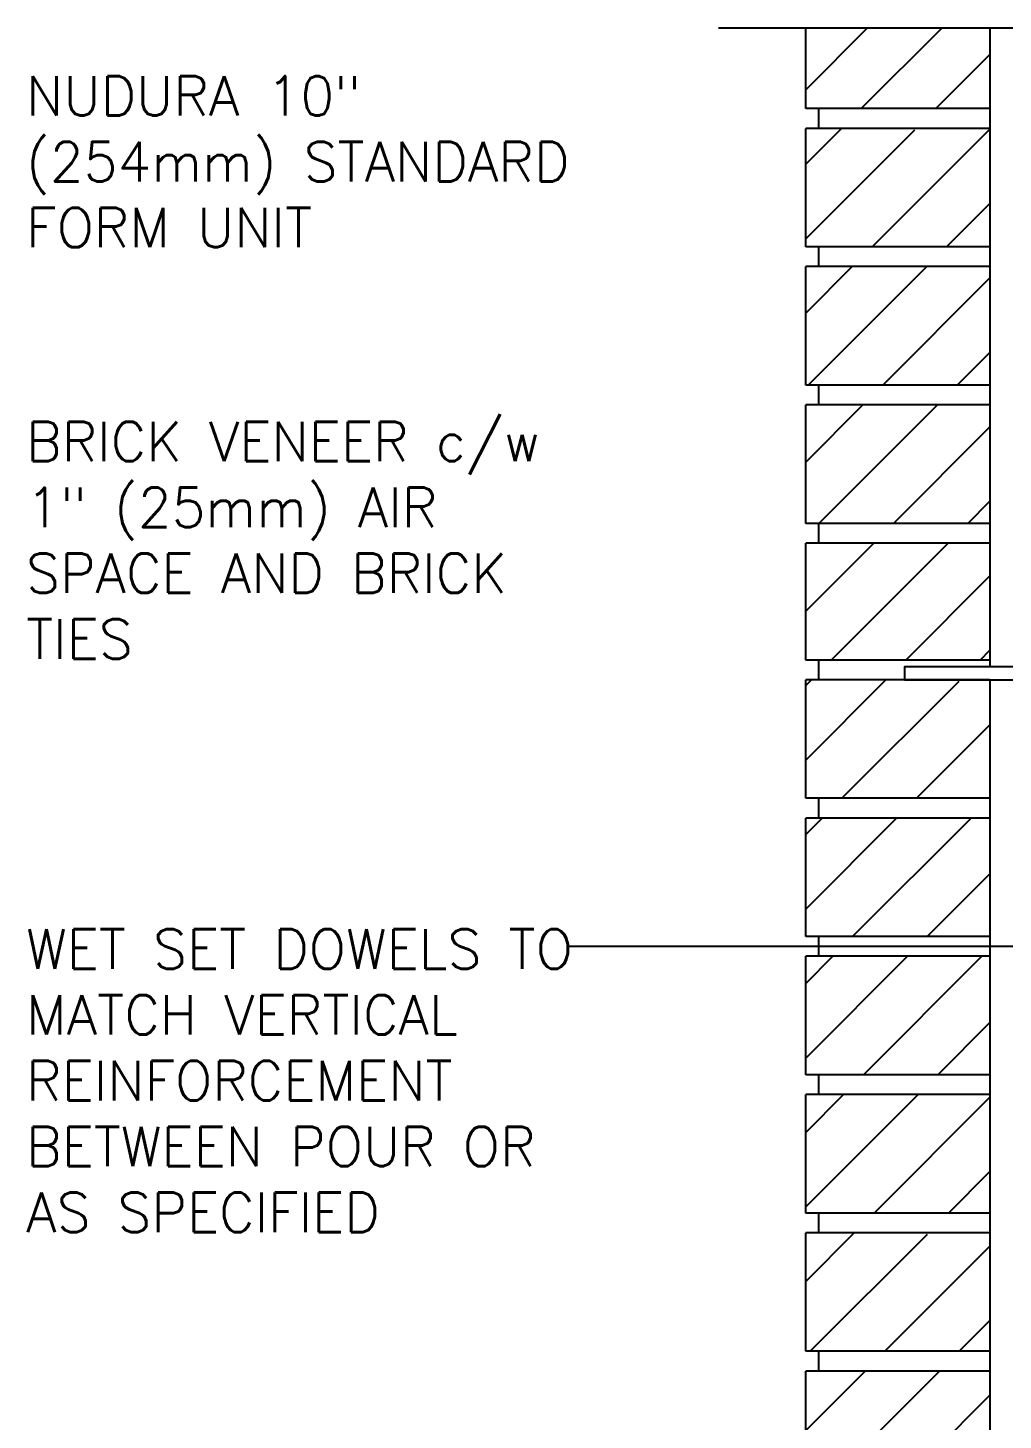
# Model space of a CAD drawing. Header units: inches. Extents: x 26.1 to 79.6, y -14.5 to 56.3.
# Drawn here: x 26.4 to 44.93, y 28.82 to 55.25 of the extents above; entities that cross this region are included whole.
import ezdxf

# ---------------------------------------------------------------- set-up
doc = ezdxf.new("R2010")
doc.units = ezdxf.units.IN
doc.header["$LTSCALE"] = 0.5
doc.header["$MEASUREMENT"] = 0
for name, color, linetype in [('HATCH', 12, 'Continuous'), ('line25', 2, 'Continuous'), ('LINE9', 9, 'Continuous'), ('TEXT', 4, 'Continuous')]:
    doc.layers.add(name, color=color, linetype=linetype)
doc.styles.add('DIM', font='romans.shx', dxfattribs={"width": 0.7})
doc.styles.add('ROMANS', font='romans.shx', dxfattribs={"height": 1.125})
doc.dimstyles.new('ext_12', dxfattribs={"dimscale": 12, "dimtxt": 0.09375, "dimasz": 0.09375, "dimexe": 0.09375, "dimexo": 0.0625, "dimgap": 0.0625, "dimtad": 1, "dimdec": 1, "dimzin": 3, "dimdsep": 46, "dimlunit": 4, "dimtxsty": 'DIM', "dimcen": 0.09, "dimdle": 0.09375, "dimclrt": 4, "dimadec": 0, "dimazin": 0, "dimtfac": 1, "dimtdec": 1, "dimtmove": 2, "dimatfit": 3, "dimfxl": 1, "dimfrac": 2, "dimtolj": 1, "dimtzin": 0, "dimarcsym": 0})

msp = doc.modelspace()

# ---------------------------------------------------------------- hatches: boundary and pattern name
at = {"layer": 'HATCH'}
h = msp.add_hatch(dxfattribs=at)
h.set_pattern_fill('ANSI31', color=256, scale=8, style=0)
h.set_pattern_definition([(45, (34.8746, -11.6206), (-0.707107, 0.707107), [])])
h.paths.add_polyline_path([(44.676, 21.904), (41.176, 21.904), (41.176, 19.654), (44.676, 19.654)])
h.paths.add_polyline_path([(44.676, 24.529), (41.176, 24.529), (41.176, 22.279), (44.676, 22.279)])
h.paths.add_polyline_path([(44.676, 27.124), (41.176, 27.124), (41.176, 24.904), (44.676, 24.904)])
h.paths.add_polyline_path([(44.676, 29.749), (41.176, 29.749), (41.176, 27.499), (44.676, 27.499)])
h.paths.add_polyline_path([(44.676, 32.349), (43.051, 32.349), (43.051, 32.374), (41.176, 32.374), (41.176, 30.124), (44.676, 30.124)])
h.paths.add_polyline_path([(44.676, 34.999), (41.176, 34.999), (41.176, 32.749), (44.676, 32.749)])
h.paths.add_polyline_path([(44.676, 37.624), (41.176, 37.624), (41.176, 35.374), (44.676, 35.374)])
h.paths.add_polyline_path([(44.676, 40.249), (41.176, 40.249), (41.176, 37.999), (44.676, 37.999)])
h.paths.add_polyline_path([(44.676, 42.849), (43.051, 42.849), (43.051, 42.874), (41.176, 42.874), (41.176, 40.624), (44.676, 40.624)])
h.paths.add_polyline_path([(44.676, 45.47), (41.176, 45.47), (41.176, 43.249), (44.676, 43.249)])
h.paths.add_polyline_path([(44.676, 48.095), (41.176, 48.095), (41.176, 45.845), (44.676, 45.845)])
h.paths.add_polyline_path([(44.676, 50.72), (41.176, 50.72), (41.176, 48.47), (44.676, 48.47)])
h.paths.add_polyline_path([(44.676, 53.32), (43.051, 53.32), (43.051, 53.345), (41.176, 53.345), (41.176, 51.095), (44.676, 51.095)])
h.paths.add_polyline_path([(44.676, 55.254), (41.176, 55.254), (41.176, 53.72), (44.676, 53.72)])

# ---------------------------------------------------------------- linework, layer by layer
at = {"layer": 'line25'}
for p, q in [((41.176, 53.72), (41.176, 55.254)), ((44.676, 55.254), (44.676, 43.124)), ((44.676, 53.72), (41.176, 53.72)), ((41.426, 53.345), (41.426, 53.72)), ((41.176, 51.095), (41.176, 53.345)), ((44.676, 53.345), (41.176, 53.345)), ((44.676, 51.095), (41.176, 51.095)), ((41.426, 50.72), (41.426, 51.095)), ((44.676, 50.72), (41.176, 50.72)), ((41.176, 48.47), (41.176, 50.72)), ((44.676, 48.47), (41.176, 48.47)), ((41.426, 48.095), (41.426, 48.47)), ((41.176, 45.845), (41.176, 48.095)), ((44.676, 48.095), (41.176, 48.095)), ((44.676, 45.845), (41.176, 45.845)), ((41.426, 45.47), (41.426, 45.845)), ((41.176, 43.249), (41.176, 45.47)), ((44.676, 45.47), (41.176, 45.47)), ((44.676, 43.249), (41.176, 43.249)), ((41.426, 42.874), (41.426, 43.249)), ((41.176, 40.624), (41.176, 42.874)), ((44.676, 42.874), (41.176, 42.874)), ((44.676, 42.874), (44.676, 19.279)), ((44.676, 40.624), (41.176, 40.624)), ((41.426, 40.249), (41.426, 40.624)), ((41.176, 37.999), (41.176, 40.249)), ((44.676, 40.249), (41.176, 40.249)), ((44.676, 37.999), (41.176, 37.999)), ((41.426, 37.624), (41.426, 37.999)), ((44.676, 37.624), (41.176, 37.624)), ((41.176, 35.374), (41.176, 37.624)), ((44.676, 35.374), (41.176, 35.374)), ((41.426, 34.999), (41.426, 35.374)), ((44.676, 34.999), (41.176, 34.999)), ((41.176, 32.749), (41.176, 34.999)), ((44.676, 32.749), (41.176, 32.749)), ((41.426, 32.374), (41.426, 32.749)), ((44.676, 32.374), (41.176, 32.374)), ((41.176, 30.124), (41.176, 32.374)), ((44.676, 30.124), (41.176, 30.124)), ((41.426, 29.749), (41.426, 30.124)), ((44.676, 29.749), (41.176, 29.749)), ((41.176, 27.499), (41.176, 29.749))]:
    msp.add_line(p, q, dxfattribs=at)
at = {"layer": 'LINE9'}
msp.add_line((39.523, 55.254), (50.488, 55.254), dxfattribs=at)
msp.add_lwpolyline([(46.051, 46.999), (45.801, 46.999), (45.801, 43.124), (43.051, 43.124), (43.051, 42.874), (46.051, 42.874)], close=True, dxfattribs=at)
at = {"layer": 'TEXT'}
for points in [[(47.71, 53.956, 0, 0.36, 0), (46.63, 53.956, 0, 0, 0), (33.334, 53.956, 0, 0, 0)], [(41.227, 47.369, 0, 0.36, 0), (40.147, 47.369, 0, 0, 0), (37.805, 47.369, 0, 0, 0)]]:
    msp.add_lwpolyline(points, format="xyseb", dxfattribs=at)

# ---------------------------------------------------------------- texts
at = {"layer": 'TEXT', "char_height": 0.75, "width": 11.43486, "attachment_point": 4, "style": 'ROMANS'}
for s, insert in [('NUDURA 10" (254mm) STANDARD FORM UNIT', (26.372, 52.712)), ('BRICK VENEER c/w 1" (25mm) AIR SPACE AND BRICK TIES', (26.372, 45.525)), ('WET SET DOWELS TO MATCH VERTICAL\\PREINFORCEMENT BETWEEN POUR OR AS SPECIFIED', (26.372, 35.264))]:
    msp.add_mtext(s, dxfattribs=dict(at, insert=insert))

# ---------------------------------------------------------------- leaders
at = {"layer": 'TEXT'}
msp.add_leader([(51.337, 37.813), (36.636, 37.813)], dimstyle='ext_12', override={"dimgap": 0.0625, "dimtad": 0}, dxfattribs=at)

doc.saveas('drawing.dxf')
